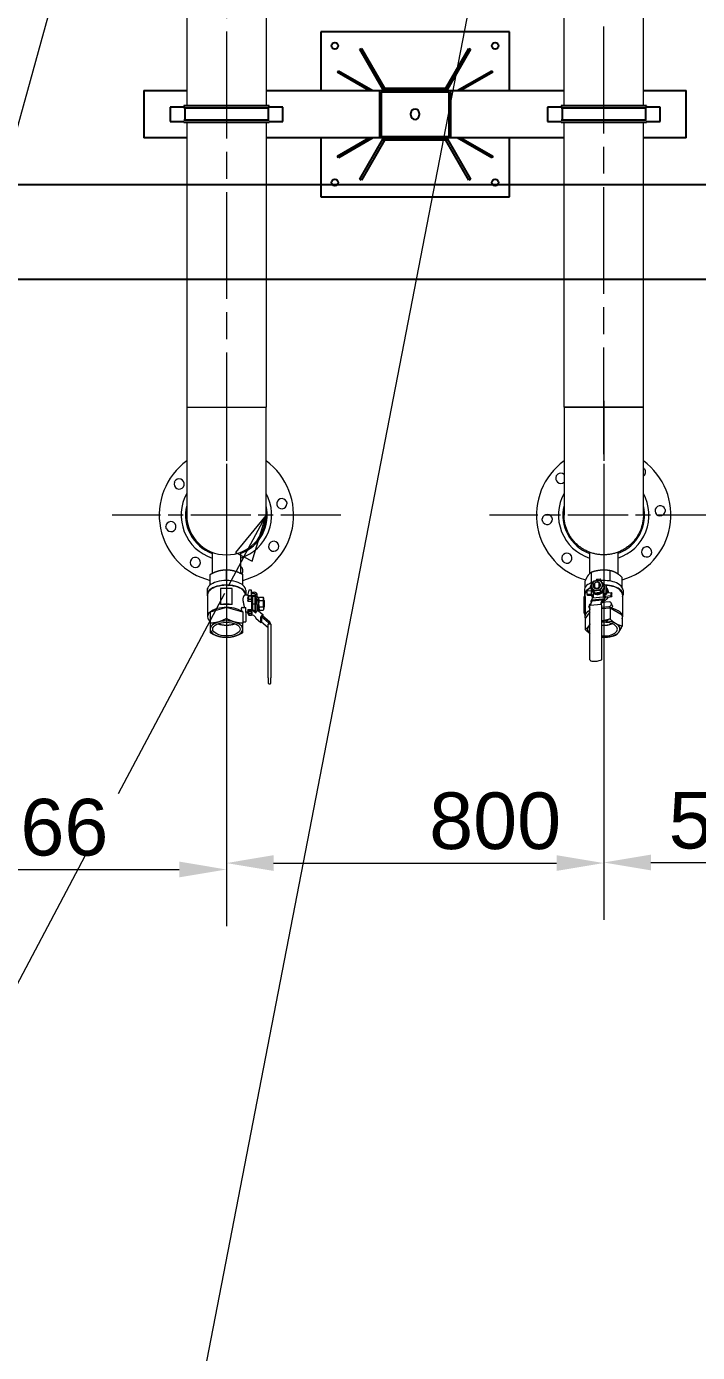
# Model space of a CAD drawing. Header units: millimetres. Extents: x 0 to 100323, y 0 to 59400.
# Drawn here: x 60963 to 64519, y 20120 to 27148 of the extents above; entities that cross this region are included whole.
import ezdxf

# ---------------------------------------------------------------- set-up
doc = ezdxf.new("R2010")
doc.units = ezdxf.units.MM
doc.header["$LTSCALE"] = 100
doc.linetypes.add('CHAIN', pattern=[0.3543, 0.2362, -0.0295, 0.0591, -0.0295])
for name, color, linetype, lineweight in [('Dimension', 7, 'Continuous', 18), ('Symbol', 7, 'Continuous', 18), ('Visible', 7, 'Continuous', 25)]:
    doc.layers.add(name, color=color, linetype=linetype, lineweight=lineweight)
doc.layers.add('P_Biomass (BM)', color=150, linetype='Continuous', lineweight=18, true_color=0x007fff)
doc.layers.add('P_BioMass CenterLine', color=150, linetype='CHAIN', lineweight=18, true_color=0x007fff)
doc.styles.add('Note Text', font='arial.ttf')
doc.styles.add('Title', font='arial.ttf')
doc.dimstyles.new('Default - Method 2b', dxfattribs={"dimscale": 100, "dimtxt": 3, "dimasz": 2.5, "dimexe": 3, "dimexo": 0.5, "dimgap": 0.7, "dimtad": 0, "dimtoh": 1, "dimdec": 0, "dimrnd": 1e-08, "dimtxsty": 'Title', "dimcen": 0.09, "dimdle": 10, "dimclrd": 256, "dimclre": 256, "dimclrt": 7, "dimadec": 0, "dimazin": 2, "dimtfac": 0.833333, "dimtdec": 1, "dimtmove": 0, "dimatfit": 3, "dimfxl": 1, "dimtolj": 1, "dimlwd": -1, "dimlwe": -1, "dimarcsym": 0})

# ---------------------------------------------------------------- blocks, each defined once
blk = doc.blocks.new('*D38')
at = {"layer": 'Defpoints', "color": 0, "transparency": 16777216}
for p in [(59608.5, 31790.6), (62022.4, 24880.3), (62022.4, 22679.6)]:
    blk.add_point(p, dxfattribs=at)
at = {"layer": 'Dimension', "transparency": 16777216}
for p, q in [((59608.5, 31740.6), (59608.5, 22379.6)), ((62022.4, 24830.3), (62022.4, 22379.6)), ((59858.5, 22679.6), (61772.4, 22679.6))]:
    blk.add_line(p, q, dxfattribs=at)
for points in [[(59858.5, 22721.3), (59858.5, 22637.9), (59608.5, 22679.6)], [(61772.4, 22721.3), (61772.4, 22637.9), (62022.4, 22679.6)]]:
    blk.add_solid(points, dxfattribs=at)
at = {"layer": 'Dimension', "color": 7, "transparency": 16777216, "insert": (60697.4, 22749.6), "char_height": 300, "attachment_point": 7, "style": 'Title'}
blk.add_mtext('\\A1;966', dxfattribs=at)
blk = doc.blocks.new('*D44')
at = {"layer": 'Defpoints', "color": 0, "transparency": 16777216}
for p in [(63981.3, 25807.8), (65897.4, 24557.8), (66520.3, 24557.8)]:
    blk.add_point(p, dxfattribs=at)
at = {"layer": 'Dimension', "transparency": 16777216}
for p, q in [((66520.3, 25557.8), (66520.3, 24807.8)), ((65947.4, 24557.8), (66820.3, 24557.8)), ((66520.3, 24557.8), (66520.3, 23734.4))]:
    blk.add_line(p, q, dxfattribs=at)
for points in [[(66478.7, 25557.8), (66562, 25557.8), (66520.3, 25807.8)], [(66478.7, 24807.8), (66562, 24807.8), (66520.3, 24557.8)]]:
    blk.add_solid(points, dxfattribs=at)
at = {"layer": 'Dimension', "color": 7, "transparency": 16777216, "insert": (66673.5, 23002.6), "char_height": 300, "attachment_point": 7, "rotation": 90, "style": 'Title'}
blk.add_mtext('\\A1;500', dxfattribs=at)
blk = doc.blocks.new('Balloon9')
at = {"layer": 'Symbol'}
for p, q in [((622.246, 245.478), (620.713, 243.605)), ((621.154, 243.37), (622.274, 245.478)), ((621.596, 243.136), (622.297, 245.478)), ((621.154, 243.37), (620.324, 241.807)), ((620.713, 243.605), (621.596, 243.136)), ((620.124, 241.431), (614.482, 230.814)), ((612.719, 227.496), (604.189, 211.445))]:
    blk.add_line(p, q, dxfattribs=at)
at = {"layer": 'Symbol', "flags": 128}
blk.add_lwpolyline([(621.596, 243.136), (622.327, 245.578), (620.713, 243.605), (621.596, 243.136)], dxfattribs=at)
at = {"layer": 'Symbol'}
blk.add_circle((602.434, 208.141), 3.75, dxfattribs=at)
blk.add_solid([(621.596, 243.136), (622.327, 245.578), (620.713, 243.605), (621.596, 243.136)], dxfattribs=at)
at = {"layer": 'Symbol', "insert": (602.434, 208.162), "char_height": 2.5, "attachment_point": 5, "style": 'Note Text'}
blk.add_mtext('3', dxfattribs=at)
blk = doc.blocks.new('*D56')
at = {"layer": 'Defpoints', "color": 0, "transparency": 16777216}
for p in [(62022.4, 24880.3), (64022.4, 24880.3), (64022.4, 22713.6)]:
    blk.add_point(p, dxfattribs=at)
at = {"layer": 'Dimension', "transparency": 16777216}
for p, q in [((62022.4, 24830.3), (62022.4, 22413.6)), ((64022.4, 24830.3), (64022.4, 22413.6)), ((62272.4, 22713.6), (63772.4, 22713.6))]:
    blk.add_line(p, q, dxfattribs=at)
for points in [[(62272.4, 22755.3), (62272.4, 22672), (62022.4, 22713.6)], [(63772.4, 22755.3), (63772.4, 22672), (64022.4, 22713.6)]]:
    blk.add_solid(points, dxfattribs=at)
at = {"layer": 'Dimension', "color": 7, "transparency": 16777216, "insert": (63097.3, 22783.6), "char_height": 300, "attachment_point": 7, "style": 'Title'}
blk.add_mtext('\\A1;800', dxfattribs=at)
blk = doc.blocks.new('*D57')
at = {"layer": 'Defpoints', "color": 0, "transparency": 16777216}
for p in [(65372.4, 24032.8), (64022.4, 23951.5), (65372.4, 22716.7)]:
    blk.add_point(p, dxfattribs=at)
at = {"layer": 'Dimension', "transparency": 16777216}
for p, q in [((65372.4, 23982.8), (65372.4, 22416.7)), ((64022.4, 23901.5), (64022.4, 22416.7)), ((64272.4, 22716.7), (65122.4, 22716.7))]:
    blk.add_line(p, q, dxfattribs=at)
for points in [[(64272.4, 22758.4), (64272.4, 22675), (64022.4, 22716.7)], [(65122.4, 22758.4), (65122.4, 22675), (65372.4, 22716.7)]]:
    blk.add_solid(points, dxfattribs=at)
at = {"layer": 'Dimension', "color": 7, "transparency": 16777216, "insert": (64366.5, 22786.7), "char_height": 300, "attachment_point": 7, "style": 'Title'}
blk.add_mtext('\\A1;540', dxfattribs=at)
blk = doc.blocks.new('Balloon34')
at = {"layer": 'Symbol'}
blk.add_line((615.595, 289.493), (598.485, 227.636), dxfattribs=at)
blk = doc.blocks.new('Balloon35')
at = {"layer": 'Symbol'}
blk.add_line((635.748, 286.261), (618.756, 198.599), dxfattribs=at)

msp = doc.modelspace()

# ---------------------------------------------------------------- linework, layer by layer
at = {"layer": 'P_Biomass (BM)'}
for p, q in [((61812, 28570.3), (61812, 26727.2)), ((62232.7, 28570.3), (62232.7, 26727.2)), ((63812, 26727.2), (63812, 28570.2)), ((64232.7, 26727.2), (64232.7, 28570.2)), ((61812, 26638.4), (61812, 25130.3)), ((62232.7, 26638.4), (62232.7, 25130.3)), ((63812, 25130.3), (63812, 26638.4)), ((64232.7, 25130.3), (64232.7, 26638.4)), ((61812, 25130.3), (62232.7, 25130.3)), ((61812, 25130.3), (62232.7, 25130.3)), ((61812, 25130.3), (61812, 24557.8)), ((62232.7, 24557.8), (62232.7, 25130.3)), ((63812, 25130.3), (64232.7, 25130.3)), ((63812, 25130.3), (63812, 25130.3)), ((64232.7, 25130.3), (63812, 25130.3)), ((63812, 25130.3), (63812, 24557.8)), ((64232.7, 25130.3), (64232.7, 25130.3)), ((64232.7, 24557.8), (64232.7, 25130.3)), ((61947, 24361.4), (61947, 24249.1)), ((62097.7, 24361.4), (62097.7, 24249.1)), ((63947, 24361.4), (63947, 24246.7)), ((64097.7, 24361.4), (64097.7, 24246.5)), ((62022.4, 24211.2), (62022.4, 24268)), ((63957.7, 24199.7), (63957.7, 24256.1)), ((64055.7, 24208.4), (64055.7, 24265.1)), ((61936.1, 24187.6), (61936.1, 24243.1)), ((62108.6, 24187.6), (62108.6, 24243.1)), ((63924.4, 24175.1), (63924.4, 24209.2)), ((63956.5, 24171.3), (63952.9, 24180.9)), ((63966.4, 24206.9), (63968.9, 24207.1)), ((63966.4, 24203.9), (63966.4, 24206.9)), ((63973.8, 24196.1), (63973.8, 24174.9)), ((63984.4, 24218.1), (64004.1, 24219.9)), ((63998.4, 24177.1), (63998.4, 24198.4)), ((64003, 24185.7), (63999.1, 24196.3)), ((64002.7, 24212.4), (64003.5, 24211.7)), ((64010.1, 24205.4), (64005.4, 24218)), ((64006.4, 24208.9), (64005.4, 24211.5)), ((64005.5, 24209.8), (64019.9, 24196.1)), ((64019.9, 24196.1), (64019.9, 24192.3)), ((64019.9, 24196.1), (64021.3, 24192.4)), ((64024.6, 24177.6), (64021.1, 24187.2)), ((64021.3, 24192.4), (64021.3, 24190.4)), ((64034.5, 24185.7), (64021.3, 24191.2)), ((64025.7, 24180.3), (64023.9, 24185.2)), ((64036.7, 24179.5), (64034.5, 24185.7)), ((64034.5, 24145.7), (64034.5, 24185.7)), ((64036.7, 24139.5), (64036.7, 24179.5)), ((64120.3, 24175.1), (64120.3, 24227.3)), ((61919.9, 24159.9), (61919.9, 24135.9)), ((61922.4, 24135.9), (61922.4, 24018.6)), ((62022.4, 24169.8), (61991.9, 24169.8)), ((61991.9, 24169.8), (61991.9, 24085.9)), ((62052.8, 24169.8), (62022.4, 24169.8)), ((62052.8, 24085.9), (62052.8, 24169.8)), ((62134.7, 24133.3), (62119.8, 24133.3)), ((62122.4, 24135.9), (62122.4, 24133.3)), ((62124.9, 24159.9), (62124.9, 24135.9)), ((62141, 24160.9), (62134.3, 24131.5)), ((62134.3, 24131.5), (62154.9, 24131.5)), ((62136.8, 24118.9), (62141.7, 24129.5)), ((62136.8, 24101.6), (62141.7, 24112.2)), ((62154.9, 24160.9), (62141, 24160.9)), ((62141.7, 24112.2), (62141.7, 24129.5)), ((62141.7, 24129.5), (62154.9, 24129.5)), ((62141.7, 24112.2), (62154.9, 24112.2)), ((62154.9, 24131.5), (62154.9, 24160.9)), ((62154.9, 24149.6), (62169.9, 24149.6)), ((62169.9, 24143.1), (62154.9, 24143.1)), ((62154.9, 24133.1), (62169.9, 24133.1)), ((62154.9, 24131.5), (62154.9, 24129.5)), ((62154.9, 24112.2), (62154.9, 24129.5)), ((62159.9, 24123.3), (62154.9, 24123.3)), ((62154.9, 24112.2), (62154.9, 24101.6)), ((62159.9, 24128.3), (62172.4, 24128.3)), ((62159.9, 24128.3), (62159.9, 24088.3)), ((62172.4, 24128.3), (62172.4, 24088.3)), ((62177.4, 24108.3), (62172.4, 24108.3)), ((62177.4, 24108), (62172.4, 24108)), ((62177.4, 24127.4), (62177.4, 24136.6)), ((62177.4, 24136.6), (62184.9, 24136.6)), ((62184.9, 24127.4), (62177.4, 24127.4)), ((62177.4, 24127.4), (62177.4, 24052.8)), ((62184.9, 24127.4), (62184.9, 24136.6)), ((62184.9, 24127.4), (62184.9, 24120.8)), ((62184.9, 24123.3), (62194.9, 24123.3)), ((62184.9, 24108.1), (62184.9, 24120.8)), ((62184.9, 24103.9), (62184.9, 24108.1)), ((62194.9, 24108.1), (62184.9, 24108.1)), ((62194.9, 24108.1), (62194.9, 24123.3)), ((62194.9, 24118.3), (62197.5, 24122.9)), ((62194.9, 24105.3), (62194.9, 24108.1)), ((62197.5, 24122.9), (62217.2, 24122.9)), ((62219.9, 24118.3), (62217.2, 24122.9)), ((62219.9, 24114.3), (62219.9, 24118.3)), ((62219.9, 24088.3), (62219.9, 24114.3)), ((62222.4, 24105.8), (62219.9, 24108.3)), ((63923.2, 24126.1), (63918.5, 24125.7)), ((63918.5, 24041.8), (63918.5, 24125.7)), ((63919.9, 24159.9), (63919.9, 24135.9)), ((63922.4, 24135.9), (63922.4, 24126)), ((63923.2, 24126.1), (63923.2, 24042.2)), ((63934.3, 24156.2), (63955.2, 24158.1)), ((63934.3, 24138.9), (63934.3, 24156.2)), ((63934.3, 24138.9), (63955.2, 24140.8)), ((63936.7, 24132.4), (63934.3, 24138.9)), ((63958.3, 24131.9), (63936.7, 24132.4)), ((63955.8, 24173.2), (63955.8, 24138.4)), ((63955.8, 24138.4), (63965.8, 24134.2)), ((63958.1, 24132.3), (63955.8, 24138.4)), ((63960.7, 24115.6), (63955.9, 24105.7)), ((63958.7, 24167.9), (63956.8, 24167.6)), ((63958, 24169), (63958.4, 24167.8)), ((63958.1, 24132.3), (63965.8, 24129)), ((63960, 24156.1), (63958.2, 24161)), ((63958.2, 24132.2), (63963.6, 24117.6)), ((64015.3, 24112.9), (63958.8, 24107.7)), ((63960.6, 24103), (64014.7, 24108)), ((64020.1, 24122.8), (63963.6, 24117.6)), ((63965.8, 24146.9), (63965.8, 24117.8)), ((63973.5, 24146.9), (63970, 24156.5)), ((64007.6, 24150), (64004, 24159.7)), ((64014.7, 24108), (64008, 24094.2)), ((64014.7, 24108), (64015.7, 24100.8)), ((64020.8, 24100), (64019.5, 24109.6)), ((64019.9, 24151.9), (64019.9, 24122.8)), ((64025.2, 24108), (64020.4, 24098)), ((64021.3, 24153.7), (64021.3, 24122.7)), ((64021.3, 24137.7), (64034.5, 24145.7)), ((64021.3, 24130.2), (64036.7, 24139.5)), ((64024.3, 24119.5), (64025.6, 24109.9)), ((64028.9, 24128.1), (64062.4, 24131.2)), ((64028.9, 24128.1), (64032.7, 24118)), ((64064.9, 24124.4), (64032.7, 24118)), ((64034.5, 24145.7), (64036.7, 24139.5)), ((64040.5, 24169), (64048.2, 24148.3)), ((64040.8, 24146.5), (64062.4, 24148.5)), ((64062.4, 24131.2), (64062.4, 24148.5)), ((64062.4, 24148.5), (64064.9, 24141.7)), ((64062.4, 24131.2), (64064.9, 24124.4)), ((64064.9, 24124.4), (64064.9, 24141.7)), ((64122.4, 24135.9), (64122.4, 24018.6)), ((64124.9, 24159.9), (64124.9, 24135.9)), ((62022.4, 24068.4), (61936.1, 24043.5)), ((61936.1, 24043.5), (61936.1, 23985.2)), ((61991.9, 24085.9), (62022.4, 24085.9)), ((61991.9, 24083.5), (61991.9, 24085.9)), ((62022.4, 24085.9), (62052.8, 24085.9)), ((62108.6, 24043.5), (62022.4, 24068.4)), ((62022.4, 24068.4), (62022.4, 24010.1)), ((62052.8, 24083.5), (62052.8, 24085.9)), ((62106.2, 24068.4), (62124.9, 24068.4)), ((62108.6, 24043.5), (62108.6, 23985.2)), ((62124.9, 24042.3), (62124.9, 24068.4)), ((62137.3, 24043.3), (62124.9, 24043.3)), ((62124.9, 24042.3), (62124.9, 23994.8)), ((62141, 24027.6), (62134.8, 24043.3)), ((62136.8, 24101.6), (62154.9, 24101.6)), ((62154.9, 24055.3), (62136.8, 24055.3)), ((62136.8, 24055.3), (62141.7, 24036.9)), ((62136.8, 24045.3), (62141.7, 24026.9)), ((62141.7, 24036.9), (62141.7, 24026.9)), ((62141.7, 24036.9), (62154.9, 24036.9)), ((62158.1, 24055.2), (62142.5, 24055.2)), ((62142.5, 24050.9), (62142.5, 24055.2)), ((62158.1, 24050.9), (62142.5, 24050.9)), ((62142.5, 24050.9), (62142.5, 24045.3)), ((62158.1, 24045.3), (62142.5, 24045.3)), ((62154.9, 24101.6), (62154.9, 24055.3)), ((62154.9, 24055.2), (62154.9, 24055.3)), ((62154.9, 24036.9), (62154.9, 24045.3)), ((62158.1, 24038.4), (62154.9, 24038.4)), ((62154.9, 24036.9), (62154.9, 24026.9)), ((62158.1, 24034), (62158.1, 24045.3)), ((62159.9, 24088.3), (62172.4, 24088.3)), ((62159.9, 24088.3), (62159.9, 24055.2)), ((62178.2, 24038), (62167, 24047.7)), ((62179.1, 24043.3), (62170.5, 24050.8)), ((62172.4, 24088.3), (62172.4, 24049.2)), ((62172.4, 24081), (62177.4, 24081)), ((62177.4, 24068.3), (62172.4, 24068.3)), ((62177.4, 24052.8), (62177.4, 24044.9)), ((62178.2, 24038), (62178.2, 24041.1)), ((62187.9, 24051.4), (62180.9, 24045.3)), ((62184.9, 24103.9), (62184.9, 24103.3)), ((62184.9, 24083.3), (62184.9, 24103.3)), ((62194.9, 24103.3), (62184.9, 24103.3)), ((62184.9, 24083.3), (62184.9, 24052.8)), ((62184.9, 24053.3), (62194.9, 24053.3)), ((62190.4, 24052.4), (62216.9, 24029.4)), ((62194.9, 24105.3), (62194.9, 24103.3)), ((62194.9, 24053.3), (62194.9, 24103.3)), ((62194.9, 24058.3), (62197.5, 24053.6)), ((62197.5, 24105.6), (62217.2, 24105.6)), ((62197.5, 24071), (62217.2, 24071)), ((62197.5, 24053.6), (62217.2, 24053.6)), ((62219.9, 24058.3), (62217.2, 24053.6)), ((62219.9, 24062.3), (62219.9, 24088.3)), ((62222.4, 24070.8), (62219.9, 24068.3)), ((62219.9, 24058.3), (62219.9, 24062.3)), ((62222.4, 24105.8), (62222.4, 24105.1)), ((62222.4, 24105.1), (62222.4, 24083.9)), ((62222.4, 24083.9), (62222.4, 24070.8)), ((63923.2, 24042.2), (63918.5, 24041.8)), ((63922.4, 24031.3), (63918.5, 24041.8)), ((63949.4, 24044.7), (63924.4, 24009.5)), ((63948.1, 24060.5), (63943.9, 24071.9)), ((63949.4, 23793.1), (63949.4, 24077.8)), ((64006.5, 24084.6), (63952.5, 24079.7)), ((63953.1, 24082.1), (63953.1, 24079.7)), ((63960.6, 24103), (63953.9, 24089.2)), ((63956.7, 24094.9), (63955.5, 24103.7)), ((64007.2, 24087.1), (64007.2, 24084.7)), ((64015.7, 24100.8), (64009, 24087)), ((64012.3, 24079.5), (64010.9, 24083.1)), ((64012.3, 23794.4), (64012.3, 24079.1)), ((64012.3, 24069.8), (64050.5, 24073.3)), ((64055.7, 24065.5), (64012.3, 24061.5)), ((64050.5, 24097.5), (64012.4, 24094)), ((64017.5, 24096.1), (64013.2, 24095.7)), ((64021.7, 24100.7), (64022.7, 24100.8)), ((64022.3, 24101.9), (64022.7, 24100.8)), ((64022.7, 24100.8), (64022.7, 24102.7)), ((64120.3, 24027.6), (64055.7, 24065.5)), ((64055.7, 24065.5), (64055.7, 24007.2)), ((64067.8, 24078.9), (64063.6, 24090.2)), ((62108.6, 23992.9), (62124.9, 23992.9)), ((62124.9, 23992.9), (62124.9, 23994.8)), ((62141.5, 24027.6), (62141, 24027.6)), ((62141.7, 24026.9), (62154.9, 24026.9)), ((62154.9, 24034), (62158.1, 24034)), ((62158.1, 24028.4), (62154.9, 24028.4)), ((62178.2, 24015.5), (62167, 24025.2)), ((62178.2, 24012.4), (62178.2, 24015.5)), ((62178.4, 24011.8), (62204.9, 23988.9)), ((62204.7, 23989.4), (62204.7, 24018.2)), ((62207.4, 24022.3), (62214.5, 24028.5)), ((62207.4, 23989.8), (62209.7, 23991.9)), ((62213.6, 24025.2), (62208.3, 24020.6)), ((62208.3, 24020.6), (62208.3, 23993.1)), ((62208.3, 24020.6), (62245.2, 23988.7)), ((62208.3, 23993.1), (62243.6, 23962.5)), ((62213.6, 24025.2), (62250.5, 23993.2)), ((62217.1, 24022.1), (62217.1, 24028.9)), ((62243.6, 23695), (62243.6, 23979.7)), ((62247.4, 23984.1), (62247.4, 23981.6)), ((62247.4, 23981.6), (62254.9, 23981.6)), ((62254.9, 23984.1), (62254.9, 23981.6)), ((62258.6, 23979.7), (62258.6, 23695)), ((63922.4, 24035.9), (63922.4, 24018.6)), ((63924.4, 24009.5), (63924.4, 23951.2)), ((64120.3, 24027.6), (64120.3, 23969.3)), ((63951, 23788.1), (63949.6, 23791.8)), ((62243.6, 23695), (62243.6, 23667.5)), ((62258.6, 23667.5), (62258.6, 23695)), ((62247.4, 23663.7), (62254.9, 23663.7))]:
    msp.add_line(p, q, dxfattribs=at)
for centre, radius, start, end in [((62022.4, 24557.8), 356.2, 126.19437, 255.98917), ((62022.4, 24557.8), 356.2, 284.01083, 53.80563), ((64022.4, 24557.8), 356.3, 126.19437, 254.4678), ((64022.4, 24557.8), 356.3, 285.95717, 53.80563), ((61771.7, 24722.7), 26.9, 159.57526, 133.73622), ((63794.5, 24752.9), 26.9, 152.34237, 310.58501), ((63794.5, 24752.9), 26.9, 49.41499, 126.50333), ((64217.5, 24785.7), 26.9, 304.52951, 36.50333), ((62022.4, 24557.8), 240, 151.23044, 251.69577), ((62022.4, 24557.8), 240, 288.30423, 28.76956), ((64022.4, 24557.8), 240, 151.23044, 251.69577), ((64022.4, 24557.8), 240, 288.30423, 28.76956), ((62022.4, 24557.8), 216.3, 166.61397, 249.60105), ((62022.4, 24557.8), 216.2, 290.39895, 13.38603), ((62316.2, 24618.4), 26.9, 24.57526, 358.73622), ((64022.4, 24557.8), 216.3, 166.61397, 249.60105), ((64022.4, 24557.8), 216.3, 290.39895, 13.38603), ((64321.5, 24580.9), 26.9, 17.34237, 351.50333), ((62022.4, 24557.8), 210.4, 180, 0), ((62022.4, 24557.8), 210.4, 180, 0), ((63723.3, 24534.7), 26.9, 197.34237, 171.50333), ((61728.5, 24497.2), 26.9, 204.57526, 178.73622), ((62273, 24392.9), 26.9, 339.57526, 313.73622), ((64250.2, 24362.7), 26.9, 332.34237, 306.50333), ((61857.5, 24307.2), 26.9, 249.57526, 223.73622), ((63827.2, 24329.9), 26.9, 242.34237, 216.50333), ((62083, 24264), 26.9, 318.59618, 56.67249), ((63953.1, 23793.1), 3.75, 180, 200.2548), ((63954.5, 23789.4), 3.75, 200.2548, 255.14327), ((64008.6, 23794.4), 3.75, 294.21718, 0), ((62247.4, 23667.5), 3.75, 180, 270), ((62254.9, 23667.5), 3.75, 270, 0)]:
    msp.add_arc(centre, radius, start, end, dxfattribs=at)
for centre, major_axis, ratio, start_param, end_param in [((62022.4, 24135.9), (102.5, 0), 0.5, 6.231818, 9.646092), ((62022.4, 24159.9), (102.5, 0), 0.5, 0, 3.141593), ((62022.4, 24135.9), (100, 0), 0.5, 0, 3.141593), ((64022.4, 24159.9), (-102.5, 0), 0.5, 5.302339, 6.283185), ((63986.5, 24185.4), (-28.1, -10.4), 0.85165, 5.455089, 6.502286), ((63991.1, 24173.1), (-32.8, -12.1), 0.85165, 6.057227, 9.954846), ((63986.5, 24185.4), (-28.1, -10.4), 0.85165, 4.407891, 5.455089), ((63986.5, 24185.4), (-18.8, -6.9), 0.85165, 5.083023, 6.874352), ((63986.8, 24184.5), (-16.4, -6.1), 0.85165, 5.269821, 6.702446), ((63986.1, 24186.6), (16.4, 6.1), 0.85165, 0.470695, 2.061901), ((63986.1, 24186.6), (-16.4, -6.1), 0.85165, 0.470695, 2.061901), ((63986.5, 24185.4), (18.8, 6.9), 0.85165, 0.591167, 1.94143), ((63985.8, 24203.2), (-1.4, 14.9), 0.157136, 0, 1.007821), ((63986.5, 24185.4), (28.1, 10.4), 0.85165, 0.219101, 1.266298), ((63986.5, 24185.4), (18.8, 6.9), 0.85165, 5.083023, 6.874352), ((63986.8, 24184.5), (16.4, 6.1), 0.85165, 5.203494, 6.753881), ((64005.4, 24205), (-1.4, 14.9), 0.157136, 5.752309, 7.323105), ((63990.7, 24174), (16.4, 6.1), 0.85165, 0.386447, 0.470695), ((64005.4, 24205), (-0.69, 7.47), 0.157136, 5.752309, 6.820249), ((64022.4, 24159.9), (102.5, 0), 0.5, 0, 1.7101), ((63986.5, 24185.4), (28.1, 10.4), 0.85165, 5.455089, 6.502286), ((63992.9, 24168.2), (32.8, 12.1), 0.85165, 5.311741, 6.283185), ((64022.4, 24135.9), (102.5, 0), 0.5, 6.061871, 7.766096), ((64022.4, 24135.9), (100, 0), 0.5, 0, 1.448844), ((62126.6, 24088.3), (-5.4, -45), 0.197595, 1.894096, 2.342282), ((62169.9, 24136.6), (15, 0), 0.866025, 0, 1.570796), ((62169.9, 24136.6), (7.5, 0), 0.866025, 0, 1.570796), ((62169.9, 24126.6), (7.5, 0), 0.866025, 0, 1.570796), ((64022.4, 24135.9), (-102.5, 0), 0.5, 5.426075, 6.478598), ((64022.4, 24135.9), (-100, 0), 0.5, 5.440829, 6.283185), ((63998.3, 24153.4), (42.2, 15.6), 0.85165, 2.555602, 2.613002), ((63998.3, 24153.4), (-42.2, -15.6), 0.85165, 6.20278, 6.260181), ((63959.2, 24104.1), (-3.37, 1.64), 0.955761, 5.275966, 6.846763), ((63998.3, 24153.4), (-42.2, -15.6), 0.85165, 0.174082, 0.441935), ((63992.9, 24168.2), (-32.8, -12.1), 0.85165, 0, 0.362448), ((63964, 24114), (-3.37, 1.64), 0.955761, 5.275966, 6.283185), ((63986.5, 24185.4), (-28.1, -10.4), 0.85165, 0.219101, 1.266298), ((63992.9, 24168.2), (-32.8, -12.1), 0.85165, 0.362448, 2.170148), ((63990.7, 24174), (-16.4, -6.1), 0.85165, 5.805846, 5.896738), ((63986.5, 24185.4), (-18.8, -6.9), 0.85165, 0.591167, 1.94143), ((63986.5, 24185.4), (28.1, 10.4), 0.85165, 4.407891, 5.455089), ((64015.8, 24109.3), (-3.37, 1.64), 0.955761, 3.70517, 5.275966), ((64020.6, 24119.2), (3.37, -1.64), 0.955761, 0.563577, 2.134374), ((63998.3, 24153.4), (-42.2, -15.6), 0.85165, 1.826071, 2.030085), ((64021.9, 24109.6), (3.37, -1.64), 0.955761, 0, 0.563577), ((63998.3, 24153.4), (42.2, 15.6), 0.85165, 5.697207, 6.497541), ((62022.4, 24018.6), (-100, 0), 0.5, 3.636557, 6.813792), ((62022.4, 24035.9), (-100, 0), 0.5, 4.712389, 5.021485), ((62022.4, 24035.9), (-100, 0), 0.5, 4.403293, 4.712389), ((62126.6, 24088.3), (9.1, -45), 0.111151, 0.276951, 0.725137), ((62158.1, 24040.1), (-17.5, 0), 0.866025, 3.926991, 4.712389), ((62158.1, 24040.1), (-12.5, 0), 0.866025, 3.926991, 4.712389), ((62192.4, 24052.8), (-15, 0), 0.866025, 0, 0.650369), ((62180.9, 24043.4), (-2.45, -2.83), 0.353553, 4.324792, 5.895589), ((62192.4, 24052.8), (-7.5, 0), 0.866025, 0, 0.509755), ((62187.9, 24049.6), (2.45, 2.83), 0.353553, 0, 1.1832), ((64022.4, 24018.6), (-100, 0), 0.5, 5.53041, 6.486523), ((64022.4, 24035.9), (-100, 0), 0.5, 6.156545, 6.283185), ((63957.1, 24076.8), (-13.1, -4.8), 0.85165, 4.660526, 6.958607), ((63953.1, 24077.8), (-3.75, 0), 0.5, 4.894844, 6.283185), ((63955.9, 24074.8), (-1.4, 14.9), 0.157136, 0.254521, 1.03992), ((64007.2, 24082.8), (3.75, 0), 0.5, 0.182455, 1.753252), ((64009.9, 24079.8), (-1.4, 14.9), 0.157136, 0.254521, 1.03992), ((64009.9, 24079.8), (-0.69, 7.47), 0.157136, 0.254521, 0.860397), ((64008.6, 24079.1), (3.75, 0), 0.5, 0, 0.182455), ((64017.1, 24099.7), (3.37, -1.64), 0.955761, 5.275966, 6.846763), ((64050.5, 24085.4), (13.1, 4.8), 0.85165, 4.407891, 7.549484), ((64022.4, 24018.6), (100, 0), 0.5, 6.079847, 7.541473), ((62022.4, 23953.6), (-86.3, 0), 0.5, 5.235988, 6.283185), ((62022.4, 24009.3), (70.7, 0), 0.5, 4.019103, 5.405675), ((62022.4, 24009.3), (68.5, 0), 0.5, 4.026243, 5.398535), ((62022.4, 23953.6), (-86.3, 0), 0.5, 4.18879, 5.235988), ((62022.4, 23953.6), (86.3, 0), 0.5, 0, 1.047198), ((62022.4, 24018.6), (-100, 0), 0.5, 2.610986, 2.646629), ((62158.1, 24017.6), (-12.5, 0), 0.866025, 3.926991, 4.712389), ((62180.9, 24014.7), (-2.45, -2.83), 0.353553, 5.895589, 6.283185), ((62207.4, 24020.5), (-2.45, -2.83), 0.353553, 4.324792, 5.895589), ((62207.4, 23991.7), (-2.45, -2.83), 0.353553, 5.895589, 7.466385), ((62214.5, 24026.6), (2.45, 2.83), 0.353553, 5.895589, 7.466385), ((62247.4, 23979.7), (-3.75, 0), 0.5, 4.712389, 6.283185), ((62239.9, 23984.1), (7.5, 0), 0.866025, 0, 0.785398), ((62239.9, 23984.1), (15, 0), 0.866025, 0, 0.785398), ((62254.9, 23979.7), (3.75, 0), 0.5, 0, 1.570796), ((64022.4, 23953.6), (-86.2, 0), 0.5, 5.942042, 6.845284), ((64022.4, 23953.6), (-86.2, 0), 0.5, 5.721086, 5.942042), ((64022.4, 23953.6), (-86.2, 0), 0.5, 3.847647, 4.82896), ((64022.4, 23953.6), (72.7, 0), 0.5, 4.573902, 7.992468), ((64022.4, 24009.3), (68.5, 0), 0.5, 4.565415, 5.398535), ((64022.4, 24009.3), (70.7, 0), 0.5, 4.569945, 5.405675), ((64022.4, 23953.6), (86.2, 0), 0.5, 5.942042, 6.989239), ((62022.4, 23953.6), (-86.3, 0), 0.5, 0, 1.047198), ((62022.4, 23953.6), (86.3, 0), 0.5, 4.18879, 5.235988), ((62022.4, 23953.6), (86.3, 0), 0.5, 5.235988, 6.283185), ((64022.4, 23953.6), (86.2, 0), 0.5, 4.595818, 4.894844), ((64022.4, 23953.6), (86.2, 0), 0.5, 4.894844, 5.942042)]:
    msp.add_ellipse(centre, major_axis=major_axis, ratio=ratio, start_param=start_param, end_param=end_param, dxfattribs=at)
msp.add_ellipse((62022.4, 23953.6), major_axis=(72.7, 0), ratio=0.5, dxfattribs=at)
for points, knots in [([(61746.6, 24732.1), (61746.8, 24732.8), (61747.2, 24733.6), (61748.5, 24736.4), (61749.7, 24738.3), (61751.8, 24740.8), (61752.5, 24741.5), (61753.2, 24742.1)], [-2.1952792, -2.1952792, -2.1952792, -2.1952792, -2.0993492, -2.0993492, -1.8229843, -1.8229843, -1.7097702, -1.7097702, -1.7097702, -1.7097702]), ([(63770.7, 24765.4), (63771.1, 24766.1), (63771.5, 24766.8), (63773.1, 24769.4), (63774.6, 24771.2), (63777, 24773.4), (63777.8, 24774), (63778.5, 24774.5)], [-2.1952792, -2.1952792, -2.1952792, -2.1952792, -2.0993492, -2.0993492, -1.8229843, -1.8229843, -1.7097702, -1.7097702, -1.7097702, -1.7097702]), ([(64232.7, 24807.8), (64234.4, 24806.6), (64235.9, 24805.3), (64237.9, 24803.1), (64238.5, 24802.4), (64239.1, 24801.6)], [-2.0661836, -2.0661836, -2.0661836, -2.0661836, -1.8229843, -1.8229843, -1.7097702, -1.7097702, -1.7097702, -1.7097702]), ([(62340.6, 24629.6), (62340.9, 24628.9), (62341.2, 24628.1), (62342.3, 24625.2), (62342.8, 24622.9), (62343, 24619.7), (62343.1, 24618.8), (62343, 24617.8)], [-2.1952792, -2.1952792, -2.1952792, -2.1952792, -2.0993492, -2.0993492, -1.8229843, -1.8229843, -1.7097702, -1.7097702, -1.7097702, -1.7097702]), ([(63697.6, 24526.6), (63697.5, 24527), (63697.4, 24527.3), (63696.4, 24531), (63696.2, 24534.5), (63696.6, 24538.2), (63696.6, 24538.4), (63696.7, 24538.6)], [-3.2252988, -3.2252988, -3.2252988, -3.2252988, -3.177097, -3.177097, -2.688345, -2.688345, -2.659356, -2.659356, -2.659356, -2.659356]), ([(64232.7, 24557.8), (64232.7, 24551.3), (64232.4, 24544.5), (64231.1, 24530.7), (64230.1, 24523.7), (64227.3, 24509.8), (64225.6, 24502.9), (64221.5, 24489.7), (64219.2, 24483.3), (64214.2, 24471.3), (64211.4, 24465.1), (64204.8, 24452.9), (64201.2, 24446.8), (64193.4, 24435), (64189.1, 24429.3), (64180.3, 24418.6), (64175.7, 24413.6), (64166.5, 24404.4), (64161.5, 24399.9), (64150.8, 24391), (64145.1, 24386.8), (64133.4, 24378.9), (64127.3, 24375.3), (64115, 24368.8), (64108.9, 24365.9), (64096.9, 24361), (64090.5, 24358.6), (64077.2, 24354.6), (64070.3, 24352.8), (64056.5, 24350.1), (64049.4, 24349.1), (64035.6, 24347.7), (64028.9, 24347.4), (64022.4, 24347.4), (64015.9, 24347.4), (64009.1, 24347.7), (63995.3, 24349.1), (63988.3, 24350.1), (63974.4, 24352.8), (63967.5, 24354.6), (63954.2, 24358.6), (63947.9, 24361), (63935.9, 24365.9), (63929.7, 24368.8), (63917.5, 24375.3), (63911.4, 24378.9), (63899.6, 24386.8), (63893.9, 24391), (63883.2, 24399.9), (63878.2, 24404.4), (63869, 24413.6), (63864.4, 24418.6), (63855.6, 24429.3), (63851.4, 24435), (63843.5, 24446.8), (63839.9, 24452.9), (63833.4, 24465.1), (63830.5, 24471.3), (63825.5, 24483.3), (63823.2, 24489.7), (63819.1, 24502.9), (63817.4, 24509.8), (63814.6, 24523.7), (63813.6, 24530.7), (63812.3, 24544.5), (63812, 24551.3), (63812, 24557.8)], [37.386901, 37.386901, 37.386901, 37.386901, 38.165794, 38.165794, 38.944688, 38.944688, 39.723582, 39.723582, 40.502476, 40.502476, 41.281369, 41.281369, 42.060263, 42.060263, 42.839157, 42.839157, 43.618051, 43.618051, 44.396944, 44.396944, 45.175838, 45.175838, 45.954732, 45.954732, 46.733626, 46.733626, 47.51252, 47.51252, 48.291413, 48.291413, 49.070307, 49.070307, 49.849201, 49.849201, 49.849201, 50.628095, 50.628095, 51.406988, 51.406988, 52.185882, 52.185882, 52.964776, 52.964776, 53.74367, 53.74367, 54.522563, 54.522563, 55.301457, 55.301457, 56.080351, 56.080351, 56.859245, 56.859245, 57.638138, 57.638138, 58.417032, 58.417032, 59.195926, 59.195926, 59.97482, 59.97482, 60.753713, 60.753713, 61.532607, 61.532607, 62.311501, 62.311501, 62.311501, 62.311501]), ([(64347.1, 24588.9), (64347.4, 24588.2), (64347.6, 24587.4), (64348.2, 24584.4), (64348.4, 24582.1), (64348.3, 24578.8), (64348.2, 24577.9), (64348, 24577)], [-2.1952792, -2.1952792, -2.1952792, -2.1952792, -2.0993492, -2.0993492, -1.8229843, -1.8229843, -1.7097702, -1.7097702, -1.7097702, -1.7097702]), ([(61704.1, 24486), (61703.8, 24486.7), (61703.5, 24487.5), (61702.4, 24490.4), (61702, 24492.7), (61701.7, 24495.9), (61701.7, 24496.8), (61701.7, 24497.8)], [-2.1952792, -2.1952792, -2.1952792, -2.1952792, -2.0993492, -2.0993492, -1.8229843, -1.8229843, -1.7097702, -1.7097702, -1.7097702, -1.7097702]), ([(62298.2, 24383.5), (62297.9, 24382.8), (62297.6, 24382), (62296.2, 24379.2), (62295, 24377.3), (62292.9, 24374.8), (62292.2, 24374.1), (62291.6, 24373.5)], [-2.1952792, -2.1952792, -2.1952792, -2.1952792, -2.0993492, -2.0993492, -1.8229843, -1.8229843, -1.7097702, -1.7097702, -1.7097702, -1.7097702]), ([(64274, 24350.2), (64273.7, 24349.5), (64273.3, 24348.8), (64271.6, 24346.2), (64270.1, 24344.4), (64267.7, 24342.2), (64267, 24341.6), (64266.2, 24341.1)], [-2.1952792, -2.1952792, -2.1952792, -2.1952792, -2.0993492, -2.0993492, -1.8229843, -1.8229843, -1.7097702, -1.7097702, -1.7097702, -1.7097702]), ([(61848.1, 24282), (61847.3, 24282.3), (61846.6, 24282.6), (61843.8, 24283.9), (61841.9, 24285.2), (61839.4, 24287.3), (61838.7, 24287.9), (61838, 24288.6)], [-2.1952792, -2.1952792, -2.1952792, -2.1952792, -2.0993492, -2.0993492, -1.8229843, -1.8229843, -1.7097702, -1.7097702, -1.7097702, -1.7097702]), ([(63814.7, 24306.1), (63814, 24306.5), (63813.3, 24306.9), (63810.7, 24308.6), (63809, 24310.1), (63806.8, 24312.5), (63806.2, 24313.2), (63805.6, 24313.9)], [-2.1952792, -2.1952792, -2.1952792, -2.1952792, -2.0993492, -2.0993492, -1.8229843, -1.8229843, -1.7097702, -1.7097702, -1.7097702, -1.7097702]), ([(62119.2, 24068.4), (62119.2, 24068.5), (62119.2, 24068.5), (62118.5, 24071.2), (62117.8, 24073.9), (62116.5, 24079.3), (62115.8, 24082.2), (62114.5, 24088.1), (62113.9, 24091.1), (62112.8, 24097), (62112.4, 24099.9), (62111.8, 24105.6), (62111.7, 24108.3), (62111.7, 24113.3), (62111.8, 24115.7), (62112.4, 24120.2), (62112.8, 24122.2), (62113.9, 24125.9), (62114.5, 24127.4), (62115.8, 24130), (62116.5, 24131), (62117.8, 24132.5), (62118.5, 24133), (62119.4, 24133.2), (62119.6, 24133.3), (62119.8, 24133.3)], [-7.240544, -7.240544, -7.240544, -7.240544, -7.234895, -7.234895, -6.89071, -6.89071, -6.545941, -6.545941, -6.201171, -6.201171, -5.856402, -5.856402, -5.511633, -5.511633, -5.166863, -5.166863, -4.822094, -4.822094, -4.477324, -4.477324, -4.132555, -4.132555, -3.78837, -3.78837, -3.665738, -3.665738, -3.665738, -3.665738]), ([(64046, 24120.6), (64044.9, 24118.8), (64043.7, 24117.1), (64040.5, 24113.5), (64038.5, 24111.8), (64034.4, 24108.7), (64032.1, 24107.2), (64027.4, 24104.7), (64025.1, 24103.7), (64022.7, 24102.8)], [-10.275322, -10.275322, -10.275322, -10.275322, -9.988957, -9.988957, -9.644187, -9.644187, -9.300003, -9.300003, -9.00433, -9.00433, -9.00433, -9.00433]), ([(62106.2, 24068.4), (62105.4, 24068.4), (62104.7, 24068.2), (62103.2, 24067.4), (62102.5, 24066.6), (62101.5, 24064.4), (62101.2, 24063), (62101.2, 24061.4), (62101.2, 24059.9), (62101.5, 24058.1), (62102.5, 24054.6), (62103.2, 24052.8), (62104.9, 24049.4), (62106, 24047.6), (62108.2, 24044.5), (62109.4, 24043.2), (62110.4, 24042.3)], [-0.604094, -0.604094, -0.604094, -0.604094, -0.42328, -0.42328, -0.21164, -0.21164, 0, 0, 0, 0.21164, 0.21164, 0.42328, 0.42328, 0.674147, 0.674147, 0.925014, 0.925014, 0.925014, 0.925014]), ([(63948.1, 24060.5), (63948.2, 24060.3), (63948.3, 24060), (63948.7, 24059.3), (63949, 24058.8), (63949.4, 24058.4)], [0.1672897, 0.1672897, 0.1672897, 0.1672897, 0.2116401, 0.2116401, 0.3095525, 0.3095525, 0.3095525, 0.3095525]), ([(64067.8, 24078.9), (64068.3, 24077.6), (64068.5, 24076.2), (64068.5, 24073.5), (64068.1, 24072), (64066.6, 24069.5), (64065.5, 24068.5), (64062.9, 24066.9), (64061.1, 24066.3), (64057.2, 24065.8), (64055.1, 24065.8), (64053.1, 24066.1)], [-1.979195, -1.979195, -1.979195, -1.979195, -1.811906, -1.811906, -1.600265, -1.600265, -1.388625, -1.388625, -1.137758, -1.137758, -0.886891, -0.886891, -0.886891, -0.886891]), ([(63953.5, 23785.7), (63957.1, 23784.8), (63960.8, 23784.1), (63968.4, 23783.2), (63972.2, 23783), (63979.9, 23783.2), (63983.8, 23783.6), (63991.5, 23784.8), (63995.3, 23785.7), (64002.9, 23788), (64006.5, 23789.3), (64010.1, 23790.9)], [5.8975334, 5.8975334, 5.8975334, 5.8975334, 6.0517941, 6.0517941, 6.2060549, 6.2060549, 6.3603157, 6.3603157, 6.5145765, 6.5145765, 6.6688372, 6.6688372, 6.6688372, 6.6688372])]:
    msp.add_open_spline(points, degree=3, knots=knots, dxfattribs=at)
for points, weights in [([(61936.1, 24243.1), (61959.2, 24256.5), (61979.2, 24262.2)], [1.65050105335, 1.77816775413, 1.77816775413]), ([(61979.2, 24262.2), (61999.3, 24268), (62022.4, 24268)], [1.77816775413, 1.77816775413, 1.65050105335]), ([(62022.4, 24268), (62045.5, 24268), (62065.5, 24262.2)], [1.65050105335, 1.77816775413, 1.77816775413]), ([(62065.5, 24262.2), (62085.5, 24256.5), (62108.6, 24243.1)], [1.77816775413, 1.77816775413, 1.65050105335]), ([(63941.1, 24239.3), (63948.8, 24250.2), (63957.7, 24256.1)], [1.77816775413, 1.77816775413, 1.65050105335]), ([(63957.7, 24256.1), (63984, 24265.2), (64006.7, 24267.3)], [1.65050105335, 1.77816775413, 1.77816775413]), ([(64006.7, 24267.3), (64029.4, 24269.4), (64055.7, 24265.1)], [1.77816775413, 1.77816775413, 1.65050105335]), ([(64055.7, 24265.1), (64073, 24261.7), (64088, 24252.9)], [1.65050105335, 1.77816775413, 1.77816775413]), ([(64088, 24252.9), (64103, 24244.1), (64120.3, 24227.3)], [1.77816775413, 1.77816775413, 1.65050105335]), ([(63924.4, 24209.2), (63933.4, 24228.4), (63941.1, 24239.3)], [1.65050105335, 1.77816775413, 1.77816775413]), ([(63952.9, 24180.9), (63957, 24189.6), (63961, 24196)], [1.66506350946, 1.79385662014, 1.79385662014]), ([(63961, 24170), (63957, 24175.7), (63952.9, 24180.9)], [1.79385662014, 1.79385662014, 1.66506350946]), ([(63961, 24196), (63964.9, 24202.4), (63970, 24208.5)], [1.79385662014, 1.79385662014, 1.66506350946]), ([(63970, 24208.5), (63978.6, 24210.6), (63986.5, 24211.4)], [1.66506350946, 1.79385662014, 1.79385662014]), ([(63973.8, 24196.1), (63974, 24196.9), (63974.2, 24197.8)], [1.09389498572, 1.12552357002, 1.14874156311]), ([(63986.5, 24211.4), (63994.4, 24212.1), (64004, 24211.6)], [1.79385662014, 1.79385662014, 1.66506350946]), ([(63998.8, 24200), (63998.6, 24199.2), (63998.4, 24198.4)], [1.14874156311, 1.12552357002, 1.09389498572]), ([(63998.4, 24177.1), (63998.6, 24175.2), (63998.8, 24173)], [1.09389498572, 1.12552357002, 1.14874156311]), ([(63999.1, 24196.3), (63999, 24198), (63998.8, 24200)], [1, 1.0040506254, 1]), ([(64004, 24211.6), (64008.1, 24206.4), (64012.1, 24200.7)], [1.66506350946, 1.79385662014, 1.79385662014]), ([(64012.1, 24200.7), (64016, 24195.1), (64021.1, 24187.2)], [1.79385662014, 1.79385662014, 1.66506350946]), ([(64021.1, 24187.2), (64016, 24181.1), (64012.1, 24174.8)], [1.66506350946, 1.79385662014, 1.79385662014]), ([(64024.6, 24177.6), (64020.6, 24168.9), (64016.6, 24162.5)], [1.66506350946, 1.79385662014, 1.79385662014]), ([(62194.9, 24114.3), (62194.9, 24118.3), (62197.5, 24122.9)], [1.79385662014, 1.79385662014, 1.66506350946]), ([(62197.5, 24105.6), (62194.9, 24110.2), (62194.9, 24114.3)], [1.66506350946, 1.79385662014, 1.79385662014]), ([(62219.9, 24114.3), (62219.9, 24118.3), (62217.2, 24122.9)], [1.79385662014, 1.79385662014, 1.66506350946]), ([(62217.2, 24105.6), (62219.9, 24110.2), (62219.9, 24114.3)], [1.66506350946, 1.79385662014, 1.79385662014]), ([(62222.4, 24105.1), (62221.3, 24106.5), (62219.9, 24108)], [1.09389498572, 1.12552357002, 1.14874156311]), ([(63965.5, 24157.7), (63961.6, 24163.4), (63956.5, 24171.3)], [1.79385662014, 1.79385662014, 1.66506350946]), ([(63970, 24156.5), (63964.9, 24164.4), (63961, 24170)], [1.66506350946, 1.79385662014, 1.79385662014]), ([(63973.5, 24146.9), (63969.5, 24152.1), (63965.5, 24157.7)], [1.66506350946, 1.79385662014, 1.79385662014]), ([(63970, 24156.5), (63978.6, 24158.7), (63986.5, 24159.4)], [1.66506350946, 1.79385662014, 1.79385662014]), ([(63973.5, 24146.9), (63983.2, 24146.4), (63991.1, 24147.1)], [1.66506350946, 1.79385662014, 1.79385662014]), ([(63974.2, 24170.7), (63974, 24173), (63973.8, 24174.9)], [1.14874156311, 1.12552357002, 1.09389498572]), ([(63986.5, 24159.4), (63994.4, 24160.1), (64004, 24159.7)], [1.79385662014, 1.79385662014, 1.66506350946]), ([(63991.1, 24147.1), (63999, 24147.8), (64007.6, 24150)], [1.79385662014, 1.79385662014, 1.66506350946]), ([(63998.8, 24173), (63999, 24174.1), (63999.1, 24175.1)], [1, 1.0040506254, 1]), ([(64012.1, 24174.8), (64008.1, 24168.4), (64004, 24159.7)], [1.79385662014, 1.79385662014, 1.66506350946]), ([(64016.6, 24162.5), (64012.7, 24156.1), (64007.6, 24150)], [1.79385662014, 1.79385662014, 1.66506350946]), ([(62194.9, 24088.3), (62194.9, 24096.3), (62197.5, 24105.6)], [1.79385662014, 1.79385662014, 1.66506350946]), ([(62197.5, 24071), (62194.9, 24080.2), (62194.9, 24088.3)], [1.66506350946, 1.79385662014, 1.79385662014]), ([(62197.5, 24071), (62194.9, 24066.3), (62194.9, 24062.3)], [1.66506350946, 1.79385662014, 1.79385662014]), ([(62194.9, 24062.3), (62194.9, 24058.3), (62197.5, 24053.6)], [1.79385662014, 1.79385662014, 1.66506350946]), ([(62219.9, 24088.3), (62219.9, 24096.3), (62217.2, 24105.6)], [1.79385662014, 1.79385662014, 1.66506350946]), ([(62217.2, 24071), (62219.9, 24080.2), (62219.9, 24088.3)], [1.66506350946, 1.79385662014, 1.79385662014]), ([(62217.2, 24071), (62219.9, 24066.3), (62219.9, 24062.3)], [1.66506350946, 1.79385662014, 1.79385662014]), ([(62219.9, 24062.3), (62219.9, 24058.3), (62217.2, 24053.6)], [1.79385662014, 1.79385662014, 1.66506350946]), ([(62219.9, 24081), (62221.3, 24082.6), (62222.4, 24083.9)], [1.14874156311, 1.12552357002, 1.09389498572]), ([(61979.2, 23991), (61959.2, 23985.2), (61936.1, 23985.2)], [1.77816775413, 1.77816775413, 1.65050105335]), ([(61936.1, 23985.2), (61936.1, 23965.2), (61936.1, 23953.6)], [1.65050105335, 1.77816775413, 1.77816775413]), ([(62022.4, 24010.1), (61999.3, 23996.7), (61979.2, 23991)], [1.65050105335, 1.77816775413, 1.77816775413]), ([(62065.5, 23991), (62045.5, 23996.7), (62022.4, 24010.1)], [1.77816775413, 1.77816775413, 1.65050105335]), ([(62108.6, 23985.2), (62085.5, 23985.2), (62065.5, 23991)], [1.65050105335, 1.77816775413, 1.77816775413]), ([(62108.6, 23953.6), (62108.6, 23965.2), (62108.6, 23985.2)], [1.77816775413, 1.77816775413, 1.65050105335]), ([(63941.1, 23968), (63933.4, 23957.1), (63924.4, 23951.2)], [1.77816775413, 1.77816775413, 1.65050105335]), ([(63949.4, 23981.5), (63945.2, 23973.8), (63941.1, 23968)], [1.74283477878, 1.77816775413, 1.77816775413]), ([(64055.7, 24007.2), (64032.5, 23999.2), (64012.3, 23996.6)], [1.65050105335, 1.76240552795, 1.77622168853]), ([(64088, 23981.6), (64073, 23990.4), (64055.7, 24007.2)], [1.77816775413, 1.77816775413, 1.65050105335]), ([(64120.3, 23969.3), (64103, 23972.8), (64088, 23981.6)], [1.65050105335, 1.77816775413, 1.77816775413]), ([(64103.6, 23939.2), (64111.4, 23950.1), (64120.3, 23969.3)], [1.77816775413, 1.77816775413, 1.65050105335]), ([(61936.1, 23953.6), (61936.1, 23942.1), (61936.1, 23935.4)], [1.77816775413, 1.77816775413, 1.65050105335]), ([(61936.1, 23935.4), (61959.2, 23922), (61979.2, 23916.3)], [1.65050105335, 1.77816775413, 1.77816775413]), ([(61979.2, 23916.3), (61999.3, 23910.5), (62022.4, 23910.5)], [1.77816775413, 1.77816775413, 1.65050105335]), ([(62022.4, 23910.5), (62045.5, 23910.5), (62065.5, 23916.3)], [1.65050105335, 1.77816775413, 1.77816775413]), ([(62065.5, 23916.3), (62085.5, 23922), (62108.6, 23935.4)], [1.77816775413, 1.77816775413, 1.65050105335]), ([(62108.6, 23935.4), (62108.6, 23942.1), (62108.6, 23953.6)], [1.65050105335, 1.77816775413, 1.77816775413]), ([(63924.4, 23951.2), (63937.7, 23938.3), (63949.4, 23930.3)], [1.65050105335, 1.74701536247, 1.77056615167]), ([(64012.3, 23910.8), (64025.5, 23910), (64038, 23911.2)], [1.73918198231, 1.77816775413, 1.77816775413]), ([(64038, 23911.2), (64060.7, 23913.3), (64087, 23922.4)], [1.77816775413, 1.77816775413, 1.65050105335]), ([(64087, 23922.4), (64095.9, 23928.3), (64103.6, 23939.2)], [1.65050105335, 1.77816775413, 1.77816775413])]:
    msp.add_rational_spline(points, weights, degree=2, dxfattribs=at)
msp.add_open_spline([(64048.2, 24148.3), (64048.3, 24147.9), (64048.4, 24147.6), (64048.6, 24147.2)], degree=3, dxfattribs=at)
at = {"layer": 'P_BioMass CenterLine', "ltscale": 23.990969}
for p, q in [((62022.4, 28820.4), (62022.4, 24880.3)), ((64022.4, 24880.3), (64022.4, 28821.5))]:
    msp.add_line(p, q, dxfattribs=at)
at = {"layer": 'P_BioMass CenterLine', "ltscale": 13.473289}
for p, q in [((62022.4, 25164), (62022.4, 23951.5)), ((64022.4, 25164), (64022.4, 23951.5)), ((62628.6, 24557.8), (61416.1, 24557.8)), ((64628.6, 24557.8), (63416.1, 24557.8))]:
    msp.add_line(p, q, dxfattribs=at)
at = {"layer": 'Visible'}
for p, q in [((62522.4, 27120.3), (62522.4, 26807.8)), ((63522.4, 27120.3), (62522.4, 27120.3)), ((63522.4, 26807.8), (63522.4, 27120.3)), ((62729.1, 27026.8), (62737.7, 27031.8)), ((62851.2, 26815.3), (62729.1, 27026.8)), ((62737.7, 27031.8), (62859.9, 26820.3)), ((63184.9, 26820.3), (63307, 27031.8)), ((63315.6, 27026.8), (63193.5, 26815.3)), ((63307, 27031.8), (63315.6, 27026.8)), ((62610.9, 26904.9), (62615.9, 26913.6)), ((62779.1, 26807.8), (62610.9, 26904.9)), ((62615.9, 26913.6), (62799.1, 26807.8)), ((63245.7, 26807.8), (63428.9, 26913.6)), ((63433.9, 26904.9), (63265.7, 26807.8)), ((63428.9, 26913.6), (63433.9, 26904.9)), ((61584.9, 26807.8), (61584.9, 26557.8)), ((61584.9, 26807.8), (61812, 26807.8)), ((62232.7, 26807.8), (62834.9, 26807.8)), ((62834.9, 26807.8), (63209.9, 26807.8)), ((62834.9, 26557.8), (62834.9, 26807.8)), ((62842.4, 26800.3), (62842.4, 26565.3)), ((63202.4, 26800.3), (62842.4, 26800.3)), ((62859.9, 26820.3), (62851.2, 26815.3)), ((62854.1, 26810.3), (62851.2, 26815.3)), ((63190.6, 26810.3), (62854.1, 26810.3)), ((62859.9, 26820.3), (63184.9, 26820.3)), ((63193.5, 26815.3), (63184.9, 26820.3)), ((63193.5, 26815.3), (63190.6, 26810.3)), ((63202.4, 26565.3), (63202.4, 26800.3)), ((63209.9, 26807.8), (63209.9, 26557.8)), ((63209.9, 26807.8), (63812, 26807.8)), ((64232.7, 26807.8), (64459.9, 26807.8)), ((64459.9, 26557.8), (64459.9, 26807.8)), ((61796.5, 26720.9), (61723.6, 26720.9)), ((61723.6, 26720.9), (61723.6, 26644.7)), ((62248.3, 26727.2), (61796.4, 26727.2)), ((61796.4, 26727.2), (61796.4, 26720.9)), ((62248.2, 26714.7), (61796.5, 26714.7)), ((61801.5, 26714.7), (61801.5, 26650.9)), ((62243.2, 26714.7), (62243.2, 26650.9)), ((62321.1, 26720.9), (62248.2, 26720.9)), ((62248.3, 26720.9), (62248.3, 26727.2)), ((62321.1, 26644.7), (62321.1, 26720.9)), ((63796.5, 26720.9), (63723.6, 26720.9)), ((63723.6, 26720.9), (63723.6, 26644.7)), ((64248.3, 26727.2), (63796.4, 26727.2)), ((63796.4, 26727.2), (63796.4, 26720.9)), ((64248.2, 26714.7), (63796.5, 26714.7)), ((63801.5, 26714.7), (63801.5, 26650.9)), ((64243.2, 26714.7), (64243.2, 26650.9)), ((64321.1, 26720.9), (64248.2, 26720.9)), ((64248.3, 26720.9), (64248.3, 26727.2)), ((64321.1, 26644.7), (64321.1, 26720.9)), ((61723.6, 26644.7), (61796.5, 26644.7)), ((61796.4, 26644.7), (61796.4, 26638.4)), ((62248.3, 26638.4), (61796.4, 26638.4)), ((62248.2, 26650.9), (61796.5, 26650.9)), ((62248.2, 26644.7), (62321.1, 26644.7)), ((62248.3, 26638.4), (62248.3, 26644.7)), ((62999.9, 26677.8), (62999.9, 26687.8)), ((63044.9, 26687.8), (63044.9, 26677.8)), ((63723.6, 26644.7), (63796.5, 26644.7)), ((63796.4, 26644.7), (63796.4, 26638.4)), ((64248.3, 26638.4), (63796.4, 26638.4)), ((64248.2, 26650.9), (63796.5, 26650.9)), ((64248.2, 26644.7), (64321.1, 26644.7)), ((64248.3, 26638.4), (64248.3, 26644.7)), ((61812, 26557.8), (61584.9, 26557.8)), ((62834.9, 26557.8), (62232.7, 26557.8)), ((62522.4, 26557.8), (62522.4, 26245.3)), ((62610.9, 26460.7), (62779.1, 26557.8)), ((62799.1, 26557.8), (62615.9, 26452)), ((62729.1, 26338.8), (62851.2, 26550.3)), ((62859.9, 26545.3), (62737.7, 26333.8)), ((63209.9, 26557.8), (62834.9, 26557.8)), ((62842.4, 26565.3), (63202.4, 26565.3)), ((62851.2, 26550.3), (62854.1, 26555.3)), ((62851.2, 26550.3), (62859.9, 26545.3)), ((62854.1, 26555.3), (63190.6, 26555.3)), ((63184.9, 26545.3), (62859.9, 26545.3)), ((63184.9, 26545.3), (63193.5, 26550.3)), ((63307, 26333.8), (63184.9, 26545.3)), ((63190.6, 26555.3), (63193.5, 26550.3)), ((63193.5, 26550.3), (63315.6, 26338.8)), ((63812, 26557.8), (63209.9, 26557.8)), ((63428.9, 26452), (63245.7, 26557.8)), ((63265.7, 26557.8), (63433.9, 26460.7)), ((63522.4, 26245.3), (63522.4, 26557.8)), ((64459.9, 26557.8), (64232.7, 26557.8)), ((62615.9, 26452), (62610.9, 26460.7)), ((63433.9, 26460.7), (63428.9, 26452)), ((75361.1, 26307.8), (59252.3, 26307.8)), ((61812, 26307.8), (59611.8, 26307.8)), ((62522.4, 26307.8), (62232.7, 26307.8)), ((62609.6, 26307.8), (62585.1, 26307.8)), ((62737.7, 26333.8), (62729.1, 26338.8)), ((63315.6, 26338.8), (63307, 26333.8)), ((63459.6, 26307.8), (63435.1, 26307.8)), ((63812, 26307.8), (63522.4, 26307.8)), ((65229.5, 26307.8), (64232.7, 26307.8)), ((62522.4, 26245.3), (63522.4, 26245.3)), ((59109.4, 25807.8), (75512.4, 25807.8)), ((59463.1, 25807.8), (61812, 25807.8)), ((59463.1, 25807.8), (61812, 25807.8)), ((62232.7, 25807.8), (63812, 25807.8)), ((62232.7, 25807.8), (63812, 25807.8)), ((64232.7, 25807.8), (65229.5, 25807.8)), ((64232.7, 25807.8), (65229.5, 25807.8))]:
    msp.add_line(p, q, dxfattribs=at)
for centre in [(62597.4, 27045.3), (63447.4, 27045.3), (62597.4, 26320.3), (63447.4, 26320.3)]:
    msp.add_circle(centre, 17.5, dxfattribs=at)
for centre, start, end in [((63022.4, 26687.8), 0, 180), ((63022.4, 26677.8), 180, 0)]:
    msp.add_arc(centre, 22.5, start, end, dxfattribs=at)

# ---------------------------------------------------------------- block references
at = {"layer": 'Symbol', "xscale": 100, "yscale": 100, "zscale": 100}
for name in ['Balloon34', 'Balloon35', 'Balloon9']:
    msp.add_blockref(name, (0, 0), dxfattribs=at)

# ---------------------------------------------------------------- dimensions: what is measured, and where the dimension line sits
at = {"layer": 'Dimension'}
for base, p1, p2, angle, override, picture, middle in [((62022.4, 22679.6), (59608.5, 31790.6), (62022.4, 24880.3), 180, {"dimgap": 0.7, "dimtad": 1, "dimtoh": 0, "dimdec": 0, "dimlfac": 0.4, "dimtol": 0, "dimlim": 0, "dimtp": 0, "dimtm": 0, "dimtdec": 1, "dimtofl": 0, "dimatfit": 1}, '*D38', (61028.7, 22679.6)), ((66520.3, 24557.8), (63981.3, 25807.8), (65897.4, 24557.8), 90, {"dimgap": 0.7, "dimtoh": 0, "dimdec": 0, "dimlfac": 0.4, "dimse1": 1, "dimtol": 0, "dimlim": 0, "dimtp": 0, "dimtm": 0, "dimtdec": 1, "dimtofl": 0, "dimatfit": 2}, '*D44', (66520.3, 23333.5)), ((64022.4, 22713.6), (62022.4, 24880.3), (64022.4, 24880.3), 180, {"dimgap": 0.7, "dimtad": 1, "dimtoh": 0, "dimdec": 0, "dimlfac": 0.4, "dimtol": 0, "dimlim": 0, "dimtp": 0, "dimtm": 0, "dimtdec": 1, "dimtofl": 0, "dimatfit": 1}, '*D56', (63428.4, 22713.6)), ((65372.4, 22716.7), (64022.4, 23951.5), (65372.4, 24032.8), 180, {"dimgap": 0.7, "dimtad": 1, "dimtoh": 0, "dimdec": 0, "dimlfac": 0.4, "dimtol": 0, "dimlim": 0, "dimtp": 0, "dimtm": 0, "dimtdec": 1, "dimtofl": 0, "dimatfit": 1}, '*D57', (64697.4, 22716.7))]:
    dim = msp.add_linear_dim(base=base, p1=p1, p2=p2, angle=angle, dimstyle='Default - Method 2b', override=override, dxfattribs=at)
    dim.commit()
    dim.dimension.update_dxf_attribs({"geometry": picture, "text_midpoint": middle, "dimtype": 160})

doc.saveas('drawing.dxf')
